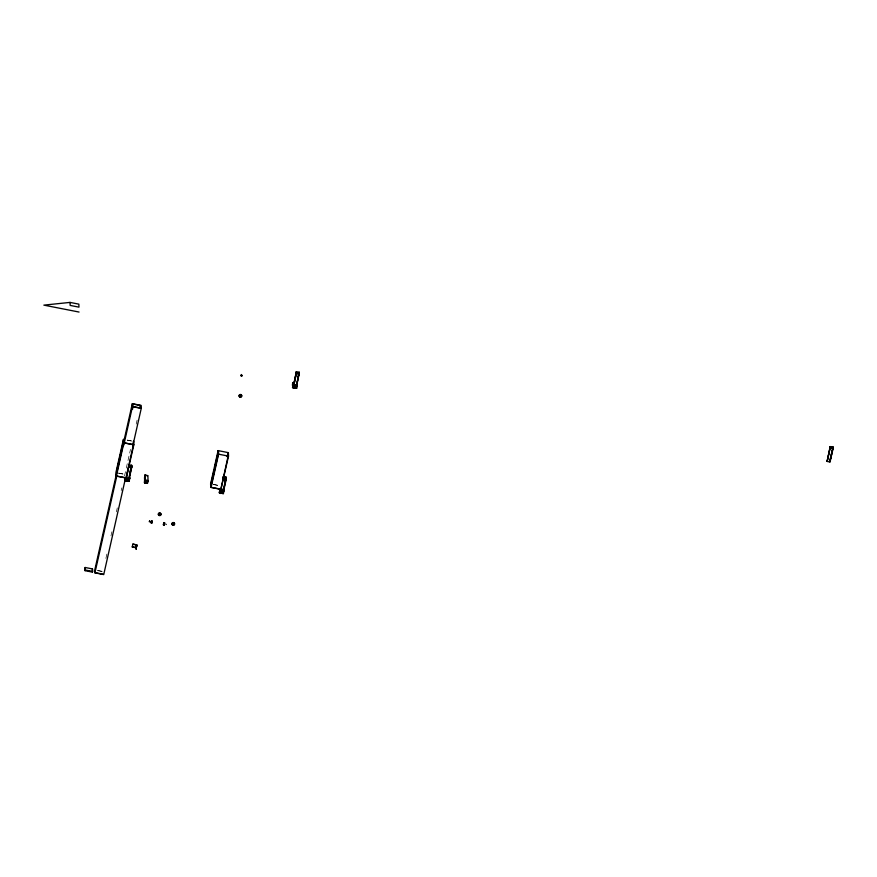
<?xml version="1.0" encoding="UTF-8"?>
<svg xmlns="http://www.w3.org/2000/svg" width="877" height="877" viewBox="0 0 877 877"><rect width="100%" height="100%" fill="white"/><g stroke="black" fill="none" stroke-linecap="round" stroke-linejoin="round"><path stroke-width="0.66" stroke-dasharray="4.38 3.29" d="M105.887 558.397L107.389 551.754M110.984 535.792L111.883 531.813M116.389 511.872L117.288 507.882M121.19 490.594L121.793 487.941M124.501 475.97L126.003 469.327M126.299 468L130.498 449.386M136.209 424.128L137.108 420.138M127.275 440.068L131.122 440.824M127.373 440.21L132.142 441.153M213.166 484.356L219.59 485.617M213.363 484.521L219.316 485.694M118.483 473.054L124.907 474.314M118.669 473.218L124.633 474.38M97.314 570.346L103.607 571.585M97.994 570.73L102.883 571.694"/><path stroke-width="1.32" d="M149.583 521.026L149.386 521.914L149.561 521.015M152.039 522.528C151.184 525.74 153.091 517.616 151.885 522.286M152.105 522.319C151.995 521.552 152.236 521.936 152.017 521.958M159.68 513.703L160.02 514.382M159.099 514.47L160.217 514.218L159.241 513.67M293.411 383.589L293.367 385.124L294.244 385.146M163.506 524.282L163.933 522.615L163.462 525.148L163.725 523.306L163.506 524.523M163.802 523.317L163.55 524.402M152.061 522.155L152.16 521.552M221.125 491.756L220.215 492.425M242.085 375.674L241.482 374.917M166.213 524.49L166.235 524.369M164.569 523.876C163.462 528.798 165.567 519.831 164.438 523.821M151.184 521.914L150.997 523.065L151.261 521.914M125.992 479.763C127.318 479.346 125.356 480.475 126.891 479.456M172.824 523.898L173.756 524.183L172.857 523.657M220.324 492.194C222.221 491.361 219.458 493.685 221.201 491.997M239.969 395.582L240.802 395.933M240.868 396.108C239.092 394.584 241.559 397.171 240.024 395.757M294.124 386.406C294.233 387.831 293.159 385.88 294.54 387.152M163.56 523.997L163.681 523.426M163.824 523.766L163.67 524.172M151.206 521.464L151.359 521.793M85.135 567.485L85.08 570.675L92.414 572.122L92.578 571.42L92.469 568.921L85.135 567.485L85.08 570.675M92.469 568.921L92.414 572.122M116.586 471.42L118.691 462.113M119.294 459.449L120.489 454.133M121.092 451.469L123.789 439.509L123.92 442.764L116.422 476.003L129.752 478.524L129.127 481.287L124.962 480.464L128.634 481.309L131.747 467.331L131.703 465.336L128.766 464.755L128.809 466.761L131.747 467.331M132.844 445.637L141.252 408.408L141.131 405.404L132.328 403.672L94.804 569.853L94.924 572.856L103.727 574.588L125.641 477.537M94.924 572.856L116.838 475.805M123.745 445.231L132.449 406.676L132.328 403.672M132.57 409.23L133.074 404.067L140.408 405.514L140.506 408.013L133.172 406.577M139.805 408.167L140.408 405.514M125.959 477.866L133.457 444.639L133.326 441.383M125.97 479.346L133.83 444.836L133.699 441.328M126.431 478.064L128.952 464.854M130.103 471.651L130.673 469.129M131.703 465.336L129.248 476.43L129.752 478.524M128.437 481.078L131.747 466.334L128.776 465.753M129.281 479.368L129.719 477.516L129.259 478.535M144.924 475.06L144.497 482.832L147.435 483.402L148.06 480.64L147.862 475.63L144.924 475.06L144.497 482.832M144.727 482.69L145.264 480.267L147.84 480.771L147.292 483.194L144.727 482.69L144.519 477.691L145.067 475.268L147.632 475.772M132.241 547.007L132.855 544.113L136.527 544.836L136.297 549.046L135.902 547.599L132.23 546.886L136.253 547.796L136.297 549.046M135.902 547.73L136.527 544.836M135.935 548.98L136.878 545.023L132.855 544.113M220.335 491.723L228.524 456.139L228.382 452.642L218.11 450.614L210.601 483.852L210.743 487.36L221.015 489.377M211.28 482.723L214.273 469.425M214.876 466.772L218.483 450.811L218.614 454.067L211.105 487.305L220.642 489.18M210.743 487.36L218.252 454.122L218.11 450.614M227.121 456.676L228.02 452.685L228.152 455.941L220.05 492.973A1.305 1.228 -2.3 0 0 222.078 491.964A1.305 1.228 -2.3 0 0 220.16 490.846A1.305 1.228 -2.3 0 0 220.094 492.973M227.483 456.621L228.382 452.642M219.349 492.896L219.974 490.002L224.008 490.802L223.383 493.576L219.338 492.764L223.021 493.619L226.113 479.708L226.069 478.699L223.142 478.129M223.12 490.09L223.558 488.116L223.646 490.846L219.974 490.002M225.016 480.969L225.871 477.187L225.904 478.064M223.065 490.66L223.635 488.138M224.918 482.197L226.047 477.165L223.12 476.584M223.175 491.339L226.047 477.165M222.802 493.455L226.069 478.699M292.523 387.557L293.137 384.663L297.303 385.485L296.678 388.259L292.512 387.426L296.185 388.27L299.254 372.297L296.316 371.716L293.236 387.568A1.305 1.228 -2.3 0 0 295.264 386.549A1.305 1.228 -2.3 0 0 293.346 385.442A1.305 1.228 -2.3 0 1 292.633 383.885A1.305 1.228 -2.3 0 1 294.332 383.205M293.192 386.571L296.503 371.815L293.981 385.025M293.663 385.409L296.536 372.692M297.654 378.623L299.068 372.319L299.112 374.205M296.799 383.392L299.254 372.297M296.711 383.392L296.81 385.507L293.137 384.663M296.832 386.34L296.755 384.389M830.179 446.579L827.088 461.423L830.026 462.004L833.15 448.158L833.106 447.149L830.179 446.579L830.212 447.577L833.15 448.158M827.088 461.423L830.366 446.678L832.931 447.182L832.964 448.059L829.839 461.905M830.366 446.678L827.274 461.401L827.23 460.524M830.081 459.767L832.931 447.182M829.982 461.006L833.106 447.149M160.118 514.174L159.132 514.196L159.439 513.725M293.313 384.137L293.609 383.677M172.813 523.087L173.734 523.185M220.357 492.129L220.938 491.811M173.712 524.15L172.966 524.391M220.259 488.938L220.576 489.64M293.411 384.17L294.201 384.071M160.085 514.514L159.833 513.714M241.723 375.893C240.78 374.095 242.249 373.92 240.945 375.827M126.014 479.324L126.726 479.872M159.373 513.779L159.208 514.459M159.241 513.648L159.022 514.361M173.745 523.668L172.703 523.942L173.745 524.479M220.544 490.988L220.368 491.591M293.543 384.608L294.255 384.806M241.8 376.014L240.857 375.509M220.982 492.83L221.125 491.734M220.565 489.388L220.533 490.276M70.039 302.412L70.16 305.415L78.963 307.147L78.842 304.144L70.039 302.412L43.85 305.13L79.062 312.048M830.398 447.555L832.964 448.059M296.327 372.725L299.298 373.295L295.988 388.051L295.944 387.174M299.298 374.304L296.36 373.723L296.316 371.716M132.449 406.676L141.252 408.408M218.252 454.122L228.524 456.139M123.92 442.764L133.457 444.639M133.83 444.836L123.558 442.819L123.427 439.311L115.917 472.55L116.06 476.047L126.332 478.064M223.153 477.592L226.091 478.162M223.175 479.127L226.113 479.708M128.952 465.851L131.528 466.356M128.996 466.728L131.561 467.233L131.517 465.358M223.536 488.237L224.008 490.802M145.122 480.059L148.06 480.64M85.233 569.984L92.578 571.42M95.648 572.747L102.982 574.194M297.204 383.49L297.303 385.485M296.678 388.259L296.119 387.163L296.185 388.27M223.306 476.682L223.339 477.559M223.284 491.076L223.383 493.576M220.171 490.528L220.215 491.405M220.193 492.074L220.226 492.951M219.984 490.429L220.028 491.438M147.336 480.903L147.435 483.402M147.193 480.695L147.292 483.194M136.878 545.023L136.922 546.272M129.127 481.287L128.568 480.201L128.634 481.309M125.17 479.204A1.305 1.228 -2.3 0 1 127.099 478.513A1.305 1.228 -2.3 0 1 127.297 480.443A1.305 1.228 -2.3 0 1 125.268 480.136M293.335 385.2A1.305 1.228 -2.3 0 1 293.324 382.931M293.269 387.557A1.305 1.228 -2.3 0 1 293.346 385.442M220.456 490.144A1.305 1.228 -2.3 0 1 219.842 489.903M219.601 489.684A1.305 1.228 -2.3 0 1 219.338 488.785M220.467 490.418A1.305 1.228 -2.3 0 1 219.349 489.059M173.876 524.83A1.305 1.228 -2.3 0 1 171.958 523.821A1.305 1.228 -2.3 0 1 173.745 522.615A1.305 1.228 -2.3 0 1 174.15 524.643M159.175 514.952L160.107 515.095L159.175 514.952M151.524 520.686L151.315 521.672L151.524 520.686M293.093 382.536L292.469 385.431L293.093 382.657M225.893 478.732L223.317 478.228L223.361 479.105L225.926 479.609L225.893 478.732M125.729 480.87A1.305 1.228 -2.3 0 0 127.724 479.862A1.305 1.228 -2.3 0 0 125.806 478.754A1.305 1.228 -2.3 0 0 125.729 480.87M293.28 387.842A1.305 1.228 -2.3 0 0 295.275 386.834A1.305 1.228 -2.3 0 0 293.356 385.716A1.305 1.228 -2.3 0 0 293.28 387.842M220.105 493.247A1.305 1.228 -2.3 0 0 222.089 492.238A1.305 1.228 -2.3 0 0 220.171 491.12A1.305 1.228 -2.3 0 0 220.105 493.247M158.869 515.095A1.305 1.228 -2.3 0 0 160.94 514.273A1.305 1.228 -2.3 0 0 159.154 512.99A1.305 1.228 -2.3 0 0 158.869 515.095M158.88 515.38A1.305 1.228 -2.3 0 0 160.951 514.547A1.305 1.228 -2.3 0 0 159.165 513.264A1.305 1.228 -2.3 0 0 158.88 515.38M172.583 525.071A1.305 1.228 -2.3 0 0 174.567 524.062A1.305 1.228 -2.3 0 0 172.659 522.955A1.305 1.228 -2.3 0 0 172.583 525.071M239.739 397.029A1.305 1.228 -2.3 0 0 241.723 396.02A1.305 1.228 -2.3 0 0 239.805 394.902A1.305 1.228 -2.3 0 0 239.739 397.029M239.728 396.755A1.305 1.228 -2.3 0 0 241.712 395.735A1.305 1.228 -2.3 0 0 239.794 394.628A1.305 1.228 -2.3 0 0 239.728 396.755"/></g></svg>
